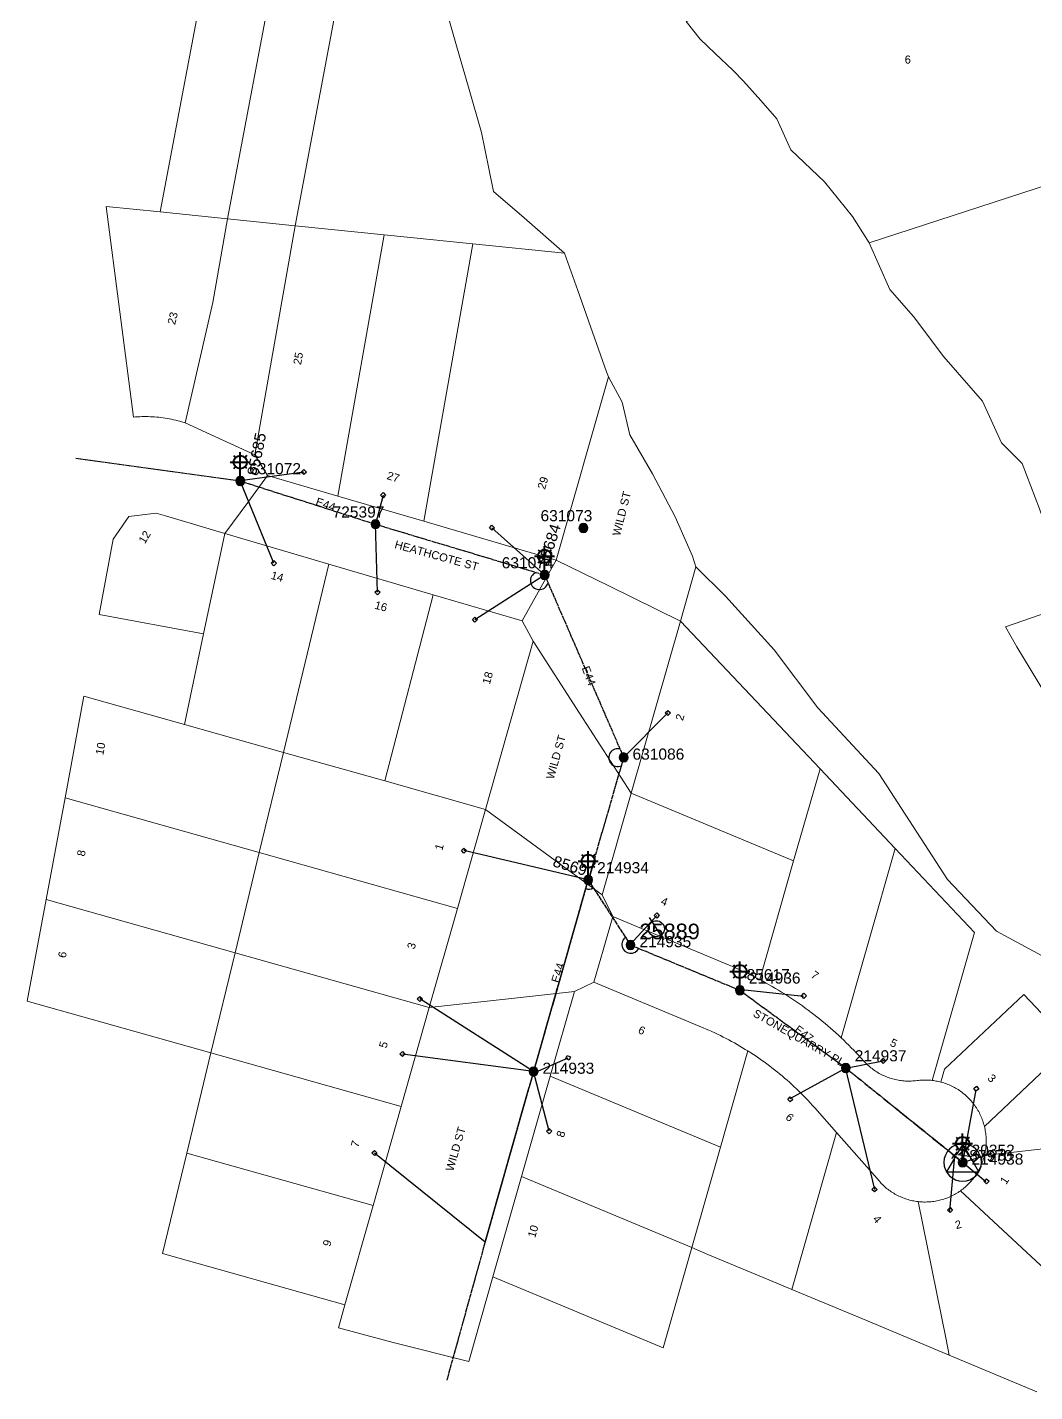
# Model space of a CAD drawing. Header units: metres. Extents: x 279631 to 281436, y 6214523 to 6215859.
# Drawn here: x 279646.1 to 279872.7, y 6214922.1 to 6215229 of the extents above; entities that cross this region are included whole.
import ezdxf
from ezdxf.enums import TextEntityAlignment as Align

# ---------------------------------------------------------------- set-up
doc = ezdxf.new("R2010")
doc.units = ezdxf.units.M
doc.linetypes.add('Cable Exist OH', pattern=[1, 1, 0])
doc.layers.get('0').update_dxf_attribs({"color": 6})
doc.layers.add('Cadastre Land Parcels_SP_EXT', color=9, linetype='Continuous', lineweight=5)
doc.layers.add('Cadastre Roads_SP_EXT', color=9, linetype='Continuous', lineweight=5)
for name, color, linetype in [('Equip_LV_EXT', 7, 'Continuous'), ('Equip_SP_HV_EXT', 7, 'Continuous'), ('Equip_SP_SL_EXT', 7, 'Continuous'), ('Mains_HV_EXT', 7, 'Continuous'), ('Mains_LV_EXT', 7, 'Continuous'), ('Mains_SL_EXT', 7, 'Continuous'), ('Services_SP_EXT', 7, 'Continuous'), ('Sub_SP_TR_HV_LV_EXT', 7, 'Continuous'), ('SupportsOH_SP_TR_HV_LV_SL_EXT', 7, 'Continuous')]:
    doc.layers.add(name, color=color, linetype=linetype)
doc.styles.add('HVSW_LABEL', font='arial.ttf')
doc.styles.add('iecARIAL', font='arial.ttf', dxfattribs={"height": 2})
doc.styles.add('POLE_LABEL', font='arial.ttf')
doc.styles.get("Standard").update_dxf_attribs({"font": 'arial.ttf'})

# ---------------------------------------------------------------- blocks, each defined once
blk = doc.blocks.new('SUB_POLE_EXT')
blk.add_wipeout([(0, 4.22), (0.42, 4.2), (0.83, 4.14), (1.21, 4.05), (1.62, 3.9), (1.99, 3.72), (2.35, 3.51), (2.68, 3.26), (2.99, 2.99), (3.28, 2.66), (3.52, 2.34), (3.76, 1.92), (3.9, 1.62), (4.04, 1.23), (4.18, 0.63), (4.22, 0), (4.18, -0.61), (4.06, -1.15), (3.9, -1.62), (3.58, -2.24), (3.22, -2.73), (2.97, -3.01), (2.68, -3.26), (2.36, -3.5), (2, -3.72), (1.64, -3.89), (1.25, -4.03), (0.82, -4.14), (0.42, -4.2), (0, -4.22), (-0.41, -4.2), (-0.8, -4.15), (-1.21, -4.05), (-1.62, -3.9), (-1.99, -3.73), (-2.35, -3.51), (-2.68, -3.26), (-2.96, -3.02), (-3.23, -2.72), (-3.51, -2.35), (-3.71, -2.01), (-3.91, -1.6), (-4.05, -1.21), (-4.16, -0.76), (-4.22, -0.14), (-4.21, 0.39), (-4.14, 0.83), (-4.03, 1.27), (-3.9, 1.63), (-3.71, 2.02), (-3.5, 2.37), (-3.28, 2.67), (-2.99, 2.99), (-2.68, 3.27), (-2.33, 3.52), (-1.98, 3.73), (-1.63, 3.9), (-1.2, 4.05), (-0.78, 4.15), (-0.4, 4.21)])
blk.add_line((2.16, 0.48), (2.16, 0.48, 0))
blk.add_lwpolyline([(-4.22, 0, 1), (4.22, 0, 1)], format="xyb", close=True)
blk.add_lwpolyline([(2.14, 0.52), (0, 4.22), (-3.66, -2.11), (3.66, -2.11)], close=True)
for tag, height, flags, p in [('ASSET_NUM', 2.5, 8, (2, 2)), ('STREET_CODE', 0.2, 9, (1.5, 0)), ('CONSTRUCTED_VOLTAGE', 0.2, 9, (1.5, -0.2)), ('OPERATING_VOLTAGE', 0.2, 9, (1.5, -0.6)), ('OPERATED_BY', 0.2, 9, (1.5, -0.8)), ('ORIENTATION', 0.2, 9, (1.5, -1.2)), ('OWNED_BY', 0.2, 9, (1.5, -1.4)), ('SECONDARY_VOLTAGE', 0.2, 9, (1.5, -1.6)), ('STATE', 0.2, 9, (1.5, -1.8)), ('SUBSTATION_TYPE', 0.2, 9, (1.5, -2)), ('STREETNAME', 0.2, 9, (1.5, -2.8)), ('SUBURB', 0.2, 9, (1.5, -3)), ('NO_PHASES', 0.2, 9, (1.5, -0.4)), ('MAINTAINED_BY', 0.2, 9, (1.5, -1)), ('USAGE', 0.2, 9, (1.5, -2.2)), ('LEGEND', 0.2, 9, (1.5, -2.4)), ('LOCATION', 0.2, 9, (1.5, -2.6)), ('Z', 0.2, 1, (1.5, -3.4)), ('NOTES', 0.2, 9, (1.5, -3.2))]:
    blk.add_attdef(tag, text='', height=height, dxfattribs=dict(flags=flags)).set_placement(p, align=Align.MIDDLE_LEFT)
blk = doc.blocks.new('LV_OH_LINKS_DISTFUSE_EXT')
for p, q in [((0, 0), (0.96, 0)), ((3.84, 0), (4.8, 0))]:
    blk.add_line(p, q)
blk.add_lwpolyline([(3.84, -1.2), (3.84, 1.2), (0.96, -1.2), (0.96, 1.2)], close=True)
at = {"flags": 9}
for tag, p in [('ACTUAL_STATUS', (0, 0)), ('CONSTRUCTED_VOLTAGE', (0, -0.2)), ('OPERATING_VOLTAGE', (0, -0.6)), ('ORIENTATION', (0, -0.8)), ('OWNED_BY', (0, -1)), ('STATE', (0, -1.2)), ('SWITCH_TYPE', (0, -1.4)), ('NO_PHASES', (0, -0.4)), ('USAGE', (0, -1.6)), ('NOTES', (0, -1.8))]:
    blk.add_attdef(tag, text='', height=0.2, dxfattribs=at).set_placement(p, align=Align.MIDDLE_LEFT)
at = {"flags": 1}
blk.add_attdef('Z', (0, 0), '', height=0.2, dxfattribs=at)
blk = doc.blocks.new('SL_LANTERN_EXT')
at = {"lineweight": 40}
for p, q in [((0, 1.97), (0, 6.47)), ((-2.25, 4.22), (2.25, 4.22)), ((-1.46, 5.68), (-1.06, 5.28)), ((-1.46, 2.76), (-1.06, 3.16)), ((1.46, 5.68), (1.06, 5.28)), ((1.46, 2.76), (1.06, 3.16)), ((0, 0), (0, 2.72))]:
    blk.add_line(p, q, dxfattribs=at)
blk.add_circle((0, 4.22), 1.5, dxfattribs=at)
at = {"style": 'iecARIAL', "flags": 8}
blk.add_attdef('ASSET_NUM', (1.5, 1.5), '', height=2.5, dxfattribs=at)
for tag, p, height, flags in [('OPERATING_VOLTAGE', (0.98, -1.65), 0.2, 9), ('ORIENTATION', (0.98, -1.85), 0.2, 9), ('OWNED_BY', (0.98, -2.05), 0.2, 9), ('STATE', (0.98, -2.25), 0.2, 9), ('CONSTRUCTED_VOLTAGE', (0.98, -0.65), 0.2, 9), ('CONTROL_TYPE', (0.98, -0.85), 0.2, 9), ('LANTERN_PURPOSE', (0.98, -1.05), 0.2, 9), ('LANTERN_TYPE', (0.98, -1.25), 0.2, 9), ('NO_PHASES', (0.98, -1.45), 0.2, 9), ('USAGE', (0.98, -2.45), 0.2, 9), ('CEXIST', (0.98, -2.65), 0.2, 9), ('CNEW', (0.98, -2.85), 0.2, 9), ('CNUMBER', (0.98, -3.05), 0.2, 9), ('CREMOVE', (0.98, -3.25), 0.2, 9), ('LNUMBER', (2.18, -3.25), 2.5, 8), ('CREPLACE', (0.98, -3.45), 0.2, 9), ('LKINGHEIGHT', (0.98, -3.65), 0.2, 9), ('LBRACKET', (0.98, -3.85), 0.2, 9), ('LBRACKETVOCAB', (0.98, -4.05), 0.2, 9), ('LCATEGORY', (0.98, -4.25), 0.2, 9), ('LCHARGE1', (0.98, -4.45), 0.2, 9), ('LCHARGE1PERCENT', (0.98, -4.65), 0.2, 9), ('LCHARGE2', (0.98, -4.85), 0.2, 9), ('LCHARGE2PERCENT', (0.98, -5.05), 0.2, 9), ('LCHARGE3', (0.98, -5.25), 0.2, 9), ('LCHARGE3PERCENT', (0.98, -5.45), 0.2, 9), ('LEXIST', (0.98, -5.65), 0.2, 9), ('LLAMP', (0.98, -5.85), 0.2, 9), ('LLAMPVOCAB', (0.98, -6.05), 0.2, 9), ('LMAST', (0.98, -6.25), 0.2, 9), ('STREETNAME', (0.98, -9.25), 0.2, 9), ('LMASTVOCAB', (0.98, -6.45), 0.2, 9), ('LNEW', (0.98, -6.65), 0.2, 9), ('LANTNUMBER', (0.98, -6.85), 0.2, 9), ('LOUTREACH', (0.98, -7.25), 0.2, 9), ('LOUTREACHVOCAB', (0.98, -7.45), 0.2, 9), ('LRATECODE', (0.98, -7.65), 0.2, 9), ('LREMOVE', (0.98, -7.85), 0.2, 9), ('LREPLACE', (0.98, -8.05), 0.2, 9), ('LTYPE', (0.98, -8.25), 0.2, 9), ('LTYPEVOCAB', (0.98, -8.45), 0.2, 9), ('LEGEND', (0.98, -8.65), 0.2, 9), ('LOCATION', (0.98, -8.85), 0.2, 9), ('NOTES', (0.98, -9.05), 0.2, 9), ('SUBURB', (0.98, -9.45), 0.2, 1)]:
    blk.add_attdef(tag, p, '', height=height, dxfattribs=dict(flags=flags))
blk = doc.blocks.new('CCP_EXT')
blk.add_wipeout([(0, 0.57), (0.57, 0), (0, -0.57), (-0.57, 0)])
blk.add_lwpolyline([(-0.57, 0), (0, 0.57), (0.57, 0), (0, -0.57), (-0.57, 0)])
at = {"flags": 1}
blk.add_attdef('Z', (0, 0), '', height=0.2, dxfattribs=at)
at = {"flags": 9}
for tag, p in [('CCP_TYPE', (0, 0)), ('CONSTRUCTED_VOLTAGE', (0, -0.2)), ('OPERATING_VOLTAGE', (0, -0.6)), ('ORIENTATION', (0, -0.8)), ('OWNED_BY', (0, -1)), ('STATE', (0, -1.8)), ('NO_PHASES', (0, -0.4)), ('USAGE', (0, -1.2)), ('LEGEND', (0, -1.4)), ('LIFE_SUPPORT', (0, -1.6)), ('NOTES', (0, -2))]:
    blk.add_attdef(tag, text='', height=0.2, dxfattribs=at).set_placement(p, align=Align.MIDDLE_LEFT)
blk = doc.blocks.new('POLE_EXT')
blk.add_hatch(color=256).paths.add_polyline_path([(-1, 0, 1), (1, 0, 1)])
blk.add_lwpolyline([(-1, 0, 1), (1, 0, 1)], format="xyb", close=True)
for tag, height, flags, p in [('pNumber', 2.5, 8, (-17.84, 2.07)), ('OWNED_BY', 0.2, 9, (1.35, -0.4)), ('SPECIAL_USE', 0.2, 9, (1.35, -0.8)), ('STATE', 0.2, 9, (1.35, -1)), ('cLV', 0.2, 9, (1.35, -1.4)), ('hDepth', 0.2, 9, (1.35, -1.6)), ('hDia', 0.2, 9, (1.35, -1.8)), ('cHV', 0.2, 9, (1.35, -2)), ('PARENT', 0.2, 9, (1.35, -0.6)), ('USAGE', 0.2, 9, (1.35, -1.2)), ('LBRACKET', 0.2, 9, (1.35, -2.2)), ('LExisting', 0.2, 9, (1.35, -2.4)), ('LANTNUMBER', 0.2, 9, (1.35, -2.6)), ('LOther', 0.2, 9, (1.35, -2.8)), ('LRemove', 0.2, 9, (1.35, -3)), ('cLinedev', 0.2, 9, (1.35, -3.4)), ('pExisting', 0.2, 9, (1.35, -3.8)), ('pFooting', 0.2, 9, (1.35, -4.4)), ('pNew', 0.2, 9, (1.35, -4.6)), ('pRelocate', 0.2, 9, (1.35, -5)), ('pRemove', 0.2, 9, (1.35, -5.2)), ('pReplace', 0.2, 9, (1.35, -5.4)), ('pStay', 0.2, 9, (1.35, -5.6)), ('pType', 0.2, 9, (1.35, -5.8)), ('cspan', 0.2, 9, (1.35, -6)), ('STREETNAME', 0.2, 9, (1.35, -6.2)), ('LEGEND', 0.2, 9, (1.35, -3.2)), ('LOCATION', 0.2, 9, (1.35, -3.6)), ('PFNUMBER', 0.2, 9, (1.35, -4)), ('NEWPFNUMBER', 0.2, 9, (1.35, -4.2)), ('SUBURB', 0.2, 9, (1.35, -6.4)), ('OPERATED_BY', 0.2, 9, (1.36, -7.01)), ('NOTES', 0.2, 9, (1.35, -6.6)), ('MAINTAINED_BY', 0.2, 9, (1.36, -6.81))]:
    blk.add_attdef(tag, text='', height=height, dxfattribs=dict(flags=flags)).set_placement(p, align=Align.MIDDLE_LEFT)
at = {"style": 'POLE_LABEL'}
for tag, height, flags, p in [('ASSET_NUM', 2.5, 8, (2, 2)), ('STRUCTURE_PLANT_NUMBER', 0.2, 9, (1.35, 0.03)), ('STREET_CODE', 0.2, 9, (1.35, -0.2))]:
    blk.add_attdef(tag, text='', height=height, dxfattribs=dict(at, flags=flags)).set_placement(p, align=Align.MIDDLE_LEFT)
at = {"flags": 1}
blk.add_attdef('Z', (1.35, -7.33), '', height=0.2, dxfattribs=at)
blk = doc.blocks.new('HV_ABS_CLOSED_EXT')
blk.add_line((-3, 6.87), (3, 6.87))
blk.add_circle((0, 6.87), 1.8)
at = {"style": 'HVSW_LABEL'}
for tag, height, flags, p in [('ASSET_NUM', 3.5, 8, (2, 2)), ('STREET_CODE', 0.2, 9, (0, -0.2))]:
    blk.add_attdef(tag, text='', height=height, dxfattribs=dict(at, flags=flags)).set_placement(p, align=Align.MIDDLE_LEFT)
at = {"flags": 1}
blk.add_attdef('Z', (0, 0), '', height=0.2, dxfattribs=at)
at = {"flags": 9}
for tag, p in [('ACTUAL_STATUS', (0, -0.4)), ('CONSTRUCTED_VOLTAGE', (0, -0.6)), ('OPERATING_VOLTAGE', (0, -1)), ('ORIENTATION', (0, -1.2)), ('OWNED_BY', (0, -1.4)), ('STATE', (0, -1.6)), ('SWITCH_TYPE', (0, -1.8)), ('STREETNAME', (0, -2.6)), ('SUBURB', (0, -2.8)), ('NO_PHASES', (0, -0.8)), ('USAGE', (0, -2)), ('LEGEND', (0, -2.2)), ('LOCATION', (0, -2.4)), ('NOTES', (0, -3))]:
    blk.add_attdef(tag, text='', height=0.2, dxfattribs=at).set_placement(p, align=Align.MIDDLE_LEFT)
blk = doc.blocks.new('End Shackle_EXT')
blk.add_wipeout([(0, 0.25), (1.81, 0.25), (1.82, -0.25), (0, -0.25)])
blk.add_line((1.81, -1), (1.81, 1))
at = {"flags": 1}
blk.add_attdef('Z', (0, 0), '', height=0.2, dxfattribs=at)
at = {"flags": 9}
for tag, p in [('CONNECTOR_TYPE', (0, 0)), ('CONSTRUCTED_VOLTAGE', (0, -0.2)), ('OPERATING_VOLTAGE', (0, -0.6)), ('ORIENTATION', (0, -0.8)), ('OWNED_BY', (0, -1)), ('STATE', (0, -1.2)), ('NO_PHASES', (0, -0.4)), ('USAGE', (0, -1.4)), ('NOTES', (0, -1.6))]:
    blk.add_attdef(tag, text='', height=0.2, dxfattribs=at).set_placement(p, align=Align.MIDDLE_LEFT)

msp = doc.modelspace()

# ---------------------------------------------------------------- linework, layer by layer
at = {"layer": 'Cadastre Land Parcels_SP_EXT', "linetype": 'Continuous'}
for points in [[(279794.27, 6215230.3), (279797.43, 6215226.3), (279800.81, 6215223.13), (279804.81, 6215219.38), (279807.19, 6215216.88), (279811.07, 6215212.53), (279814.72, 6215208.42), (279817.86, 6215201.46), (279825.41, 6215194.22), (279831.74, 6215186.47), (279835.43, 6215180.51), (279913.18, 6215205.76), (279909.33, 6215220.12), (279905.39, 6215234.8), (279901.51, 6215249.23), (279897.41, 6215263.83), (279887.84, 6215260.93), (279826.69, 6215240.97), (279794.27, 6215230.3)], [(279702.44, 6215245.83), (279687.28, 6215247.37), (279675.95, 6215187.46), (279691.11, 6215185.92), (279702.44, 6215245.83)], [(279717.6, 6215244.29), (279702.44, 6215245.83), (279691.11, 6215185.92), (279706.31, 6215184.38), (279717.6, 6215244.29)], [(279737.62, 6215242.26), (279717.6, 6215244.29), (279706.31, 6215184.38), (279726.33, 6215182.34), (279746.34, 6215180.31), (279766.96, 6215178.22), (279757.82, 6215186.11), (279750.93, 6215192.05), (279749.9, 6215197.24), (279748.28, 6215205.32), (279745.48, 6215215.03), (279742.5, 6215225.35), (279739.85, 6215234.55), (279737.62, 6215242.26)], [(279916.68, 6215191.75), (279913.18, 6215205.76), (279835.43, 6215180.51), (279840.13, 6215170.04), (279845.43, 6215163.94), (279852.26, 6215154.88), (279860.97, 6215144.89), (279865.27, 6215135.57), (279869.9, 6215130.87), (279873.8, 6215120.72), (279877.12, 6215111.02), (279881.74, 6215099.58), (279896.76, 6215104.59), (279935.24, 6215117.39), (279931.65, 6215131.81), (279928, 6215146.39), (279924.23, 6215161.49), (279920.65, 6215175.85), (279916.68, 6215191.75)], [(279687.81, 6215167.11), (279691.11, 6215185.92), (279675.95, 6215187.46), (279663.86, 6215188.69), (279669.94, 6215141.31), (279670.41, 6215141.35), (279670.89, 6215141.38), (279671.37, 6215141.41), (279671.85, 6215141.43), (279672.33, 6215141.44), (279672.81, 6215141.44), (279673.29, 6215141.43), (279673.77, 6215141.42), (279674.25, 6215141.39), (279674.73, 6215141.36), (279675.21, 6215141.33), (279675.69, 6215141.28), (279676.16, 6215141.23), (279676.64, 6215141.17), (279677.12, 6215141.1), (279677.59, 6215141.02), (279678.06, 6215140.93), (279678.53, 6215140.84), (279679, 6215140.74), (279679.47, 6215140.63), (279679.94, 6215140.51), (279680.4, 6215140.39), (279680.86, 6215140.26), (279681.6, 6215140.04), (279687.81, 6215167.11)], [(279726.33, 6215182.34), (279706.31, 6215184.38), (279697.28, 6215132.86), (279700.15, 6215128.22), (279715.95, 6215123.57), (279726.33, 6215182.34)], [(279746.34, 6215180.31), (279726.33, 6215182.34), (279715.95, 6215123.57), (279735.25, 6215117.89), (279746.34, 6215180.31)], [(279776.8, 6215150.37), (279776.41, 6215151.47), (279773.24, 6215160.45), (279769.94, 6215169.79), (279766.96, 6215178.22), (279746.34, 6215180.31), (279735.25, 6215117.89), (279765.07, 6215109.11), (279776.8, 6215150.37)], [(279677.15, 6215119.09), (279675.08, 6215119.7), (279668.92, 6215118.99), (279665.41, 6215113.88), (279662.26, 6215096.92), (279685.74, 6215092.55), (279690.53, 6215115.16), (279677.15, 6215119.09)], [(279713.94, 6215108.27), (279690.53, 6215115.16), (279685.74, 6215092.55), (279681.42, 6215072.18), (279703.71, 6215065.9), (279713.94, 6215108.27)], [(279726.51, 6215059.47), (279703.71, 6215065.9), (279713.94, 6215108.27), (279737.35, 6215101.38), (279726.51, 6215059.47)], [(279759.91, 6215090.93), (279757.4, 6215095.48), (279737.35, 6215101.38), (279726.51, 6215059.47), (279749.16, 6215053.08), (279759.91, 6215090.93)], [(279824.41, 6215062.2), (279793, 6215095.45), (279781.94, 6215056.75), (279818.48, 6215041.49), (279824.41, 6215062.2)], [(279681.42, 6215072.18), (279658.84, 6215078.55), (279654.59, 6215055.67), (279698.27, 6215043.36), (279703.71, 6215065.9), (279681.42, 6215072.18)], [(279749.16, 6215053.08), (279726.51, 6215059.47), (279703.71, 6215065.9), (279698.27, 6215043.36), (279742.84, 6215030.8), (279749.16, 6215053.08)], [(279841.33, 6215044.29), (279824.41, 6215062.2), (279818.48, 6215041.49), (279810.85, 6215014.79), (279811.56, 6215014.41), (279812.26, 6215014.02), (279812.97, 6215013.63), (279813.67, 6215013.23), (279814.36, 6215012.82), (279815.06, 6215012.41), (279815.74, 6215011.99), (279816.43, 6215011.56), (279817.11, 6215011.13), (279817.78, 6215010.69), (279818.45, 6215010.24), (279819.12, 6215009.79), (279819.78, 6215009.33), (279820.44, 6215008.87), (279821.1, 6215008.39), (279821.74, 6215007.92), (279822.39, 6215007.43), (279823.03, 6215006.94), (279823.66, 6215006.45), (279824.29, 6215005.94), (279824.92, 6215005.43), (279825.54, 6215004.92), (279826.16, 6215004.4), (279826.77, 6215003.87), (279827.37, 6215003.34), (279827.97, 6215002.8), (279828.57, 6215002.26), (279829.16, 6215001.71), (279841.33, 6215044.29)], [(279698.27, 6215043.36), (279654.59, 6215055.67), (279650.34, 6215032.8), (279692.82, 6215020.83), (279698.27, 6215043.36)], [(279818.48, 6215041.49), (279781.94, 6215056.75), (279775.4, 6215033.89), (279777.77, 6215028.97), (279804, 6215018.02), (279804.69, 6215017.72), (279805.39, 6215017.42), (279806.08, 6215017.12), (279806.77, 6215016.8), (279807.46, 6215016.48), (279808.14, 6215016.16), (279808.82, 6215015.82), (279809.5, 6215015.49), (279810.17, 6215015.14), (279810.85, 6215014.79), (279818.48, 6215041.49)], [(279742.84, 6215030.8), (279698.27, 6215043.36), (279692.82, 6215020.83), (279736.51, 6215008.51), (279742.84, 6215030.8)], [(279859.17, 6215025.42), (279841.33, 6215044.29), (279829.16, 6215001.71), (279829.74, 6215001.15), (279830.32, 6215000.6), (279830.89, 6215000.03), (279831.45, 6214999.46), (279832.01, 6214998.89), (279832.57, 6214998.31), (279833.12, 6214997.72), (279833.66, 6214997.13), (279834.2, 6214996.54), (279834.42, 6214996.29), (279834.65, 6214996.06), (279834.88, 6214995.83), (279835.11, 6214995.61), (279835.36, 6214995.39), (279835.6, 6214995.17), (279835.85, 6214994.97), (279836.11, 6214994.77), (279836.37, 6214994.57), (279836.64, 6214994.38), (279836.91, 6214994.2), (279837.18, 6214994.03), (279837.46, 6214993.86), (279837.75, 6214993.69), (279838.03, 6214993.54), (279838.32, 6214993.39), (279838.62, 6214993.25), (279838.91, 6214993.12), (279839.21, 6214992.99), (279839.52, 6214992.87), (279839.82, 6214992.75), (279840.13, 6214992.65), (279840.44, 6214992.55), (279840.75, 6214992.46), (279841.07, 6214992.37), (279841.39, 6214992.3), (279841.7, 6214992.23), (279842.03, 6214992.17), (279842.35, 6214992.12), (279842.67, 6214992.07), (279842.99, 6214992.03), (279843.32, 6214992), (279843.64, 6214991.98), (279843.97, 6214991.97), (279844.29, 6214991.96), (279844.62, 6214991.96), (279844.95, 6214991.97), (279845.27, 6214991.99), (279845.6, 6214992.01), (279845.92, 6214992.04), (279846.25, 6214992.08), (279846.55, 6214992.12), (279846.86, 6214992.15), (279847.17, 6214992.17), (279847.48, 6214992.19), (279847.79, 6214992.2), (279848.1, 6214992.2), (279848.41, 6214992.2), (279848.72, 6214992.19), (279849.03, 6214992.17), (279849.34, 6214992.14), (279849.65, 6214992.11), (279859.17, 6215025.42)], [(279692.82, 6215020.83), (279650.34, 6215032.8), (279646.08, 6215009.92), (279687.38, 6214998.29), (279692.82, 6215020.83)], [(279736.51, 6215008.51), (279692.82, 6215020.83), (279687.38, 6214998.29), (279730.19, 6214986.23), (279736.51, 6215008.51)], [(279808.19, 6214998.74), (279807.58, 6214999.11), (279806.98, 6214999.48), (279806.37, 6214999.84), (279805.76, 6215000.2), (279805.14, 6215000.55), (279804.52, 6215000.89), (279803.89, 6215001.22), (279803.27, 6215001.55), (279802.64, 6215001.88), (279802, 6215002.19), (279801.36, 6215002.5), (279800.72, 6215002.81), (279800.08, 6215003.1), (279799.43, 6215003.39), (279798.78, 6215003.68), (279798.13, 6215003.95), (279773.56, 6215014.21), (279769.18, 6215012.1), (279763.73, 6214993.05), (279801.99, 6214977.08), (279808.19, 6214998.74)], [(279730.19, 6214986.23), (279687.38, 6214998.29), (279681.94, 6214975.75), (279723.86, 6214963.95), (279730.19, 6214986.23)], [(279828.13, 6214980.37), (279823.21, 6214985.96), (279822.72, 6214986.51), (279822.23, 6214987.05), (279821.73, 6214987.59), (279821.23, 6214988.12), (279820.72, 6214988.64), (279820.2, 6214989.16), (279819.68, 6214989.68), (279819.15, 6214990.19), (279818.62, 6214990.69), (279818.08, 6214991.19), (279817.54, 6214991.69), (279816.99, 6214992.17), (279816.44, 6214992.65), (279815.88, 6214993.13), (279815.32, 6214993.6), (279814.75, 6214994.06), (279814.18, 6214994.52), (279813.6, 6214994.97), (279813.01, 6214995.41), (279812.43, 6214995.85), (279811.83, 6214996.28), (279811.24, 6214996.71), (279810.64, 6214997.13), (279810.03, 6214997.54), (279809.42, 6214997.95), (279808.81, 6214998.35), (279808.19, 6214998.74), (279801.99, 6214977.08), (279795.54, 6214954.51), (279799.2, 6214952.98), (279814.67, 6214946.52), (279818.04, 6214945.11), (279828.13, 6214980.37)], [(279801.99, 6214977.08), (279763.73, 6214993.05), (279757.28, 6214970.48), (279795.54, 6214954.51), (279801.99, 6214977.08)], [(279723.86, 6214963.95), (279681.94, 6214975.75), (279676.5, 6214953.22), (279717.54, 6214941.66), (279723.86, 6214963.95)], [(279795.54, 6214954.51), (279757.28, 6214970.48), (279750.83, 6214947.91), (279789.09, 6214931.94), (279795.54, 6214954.51)]]:
    msp.add_lwpolyline(points, close=True, dxfattribs=at)
for points in [[(279881.74, 6215099.58), (279866.13, 6215094.17), (279868.71, 6215089.64), (279874.92, 6215079.34)], [(279880.89, 6215000.18), (279870.25, 6215011.45), (279852.44, 6214994.62), (279851.61, 6214991.74), (279851.92, 6214991.65), (279852.24, 6214991.55), (279852.55, 6214991.45), (279852.85, 6214991.34), (279853.16, 6214991.22), (279853.46, 6214991.1), (279853.76, 6214990.97), (279854.05, 6214990.83), (279854.34, 6214990.69), (279854.63, 6214990.53), (279854.92, 6214990.37), (279855.2, 6214990.21), (279855.47, 6214990.04), (279855.75, 6214989.86), (279856.01, 6214989.67), (279856.28, 6214989.48), (279856.54, 6214989.28), (279856.79, 6214989.08), (279857.04, 6214988.87), (279857.28, 6214988.65), (279857.52, 6214988.43), (279857.76, 6214988.2), (279857.98, 6214987.97), (279858.21, 6214987.73), (279858.42, 6214987.49), (279858.63, 6214987.24), (279858.84, 6214986.99), (279859.04, 6214986.73), (279859.23, 6214986.46), (279859.42, 6214986.2), (279859.6, 6214985.92), (279859.77, 6214985.65), (279859.94, 6214985.37), (279860.1, 6214985.09), (279860.25, 6214984.8), (279860.39, 6214984.51), (279860.53, 6214984.21), (279860.67, 6214983.91), (279860.79, 6214983.61), (279860.91, 6214983.31), (279861.02, 6214983), (279861.12, 6214982.69), (279861.22, 6214982.38), (279861.3, 6214982.07), (279861.39, 6214981.75), (279880.89, 6215000.18)], [(279895.26, 6214930.84), (279856.01, 6214967.29), (279856.01, 6214967.29), (279855.74, 6214967.11), (279855.47, 6214966.93), (279855.19, 6214966.76), (279854.91, 6214966.59), (279854.63, 6214966.44), (279854.34, 6214966.28), (279854.05, 6214966.14), (279853.76, 6214966), (279853.46, 6214965.87), (279853.16, 6214965.74), (279852.86, 6214965.63), (279852.55, 6214965.52), (279852.25, 6214965.41), (279851.94, 6214965.32), (279851.62, 6214965.23), (279851.31, 6214965.15), (279850.99, 6214965.08), (279850.68, 6214965.01), (279850.36, 6214964.95), (279850.04, 6214964.9), (279849.71, 6214964.86), (279849.39, 6214964.83), (279849.07, 6214964.8), (279848.74, 6214964.78), (279848.42, 6214964.77), (279848.1, 6214964.76), (279847.77, 6214964.76), (279847.45, 6214964.78), (279847.12, 6214964.79), (279846.8, 6214964.82), (279846.48, 6214964.85), (279852.77, 6214933.85), (279853.49, 6214930.32), (279873.18, 6214922.1)]]:
    msp.add_lwpolyline(points, dxfattribs=at)
at = {"layer": 'Cadastre Roads_SP_EXT', "linetype": 'Continuous'}
for points in [[(279706.31, 6215184.38), (279691.11, 6215185.92), (279687.81, 6215167.11), (279681.6, 6215140.04), (279688.26, 6215136.99), (279697.28, 6215132.86), (279706.31, 6215184.38)], [(279796.48, 6215107.62), (279795.7, 6215110.04), (279791.81, 6215118.92), (279786.7, 6215128.58), (279781.64, 6215137.32), (279779.91, 6215144.72), (279776.8, 6215150.37), (279765.07, 6215109.11), (279777.04, 6215103.26), (279793, 6215095.45), (279796.48, 6215107.62)], [(279781.94, 6215056.75), (279770.34, 6215074.74), (279759.91, 6215090.93), (279749.16, 6215053.08), (279763.74, 6215042.42), (279775.4, 6215033.89), (279781.94, 6215056.75)]]:
    msp.add_lwpolyline(points, close=True, dxfattribs=at)
at = {"layer": 'Mains_HV_EXT', "linetype": 'Cable Exist OH'}
msp.add_lwpolyline([(279772.26, 6215037.22), (279781.78, 6215022.58)], dxfattribs=at)
at = {"layer": 'Mains_HV_EXT', "linetype": 'Continuous'}
msp.add_lwpolyline([(279771.72, 6215035.31, 0.32734), (279773.41, 6215035.46)], format="xyb", dxfattribs=at)
at = {"layer": 'Mains_LV_EXT', "linetype": 'Cable Exist OH'}
for points in [[(279657.03, 6215132.07), (279694, 6215126.97)], [(279762.46, 6215105.81), (279780.23, 6215064.77)], [(279780.23, 6215064.77), (279772.26, 6215037.22)], [(279772.26, 6215037.22), (279781.78, 6215022.58)], [(279781.78, 6215022.58), (279806.38, 6215012.4)], [(279759.97, 6214994.11), (279749.08, 6214955.8)]]:
    msp.add_lwpolyline(points, dxfattribs=at)
at = {"layer": 'Mains_LV_EXT', "linetype": 'Continuous'}
for points in [[(279760.53, 6215106.39, 1.595627), (279763.18, 6215103.95)], [(279779.49, 6215066.63, 1.43475), (279779.68, 6215062.88)], [(279771.7, 6215035.26, 0.318476), (279773.38, 6215035.5)], [(279780.76, 6215024.38, 1.308469), (279783.65, 6215021.81)]]:
    msp.add_lwpolyline(points, format="xyb", dxfattribs=at)
at = {"layer": 'Mains_SL_EXT', "linetype": 'Cable Exist OH'}
for points in [[(279657.03, 6215132.07), (279694, 6215126.97)], [(279762.46, 6215105.81), (279780.23, 6215064.77), (279772.26, 6215037.22)]]:
    msp.add_lwpolyline(points, dxfattribs=at)

# ---------------------------------------------------------------- block references
at = {"layer": 'Equip_SP_SL_EXT'}
ref = msp.add_blockref('SL_LANTERN_EXT', (279694, 6215126.97), dxfattribs=at)
ref.add_attrib('ASSET_NUM', '85685', dxfattribs={"layer": '0', "height": 2.5, "rotation": 78.7406, "style": 'iecARIAL'}).set_placement((279695.5, 6215128.47), align=Align.TOP_LEFT)
ref = msp.add_blockref('SL_LANTERN_EXT', (279762.46, 6215105.81), dxfattribs=at)
ref.add_attrib('ASSET_NUM', '85684', dxfattribs={"layer": '0', "height": 2.5, "rotation": 72.5201, "style": 'iecARIAL'}).set_placement((279763.96, 6215107.31), align=Align.BOTTOM_LEFT)
ref = msp.add_blockref('SL_LANTERN_EXT', (279772.26, 6215037.22), dxfattribs=at)
ref.add_attrib('ASSET_NUM', '85691', dxfattribs={"layer": '0', "height": 2.5, "rotation": 343.0937, "style": 'iecARIAL'}).set_placement((279773.76, 6215038.72), align=Align.MIDDLE_RIGHT)
ref = msp.add_blockref('SL_LANTERN_EXT', (279806.38, 6215012.4), dxfattribs=at)
ref.add_attrib('ASSET_NUM', '85617', dxfattribs={"layer": '0', "height": 2.5, "rotation": 0.063, "style": 'iecARIAL'}).set_placement((279807.88, 6215013.9), align=Align.BOTTOM_LEFT)
at = {"layer": 'Sub_SP_TR_HV_LV_EXT'}
ref = msp.add_blockref('SUB_POLE_EXT', (279856.5, 6214973.67), dxfattribs=at)
ref.add_attrib('ASSET_NUM', '20352', dxfattribs={"layer": '0', "height": 2.5}).set_placement((279858.5, 6214974.42), align=Align.BOTTOM_LEFT)
at = {"layer": 'SupportsOH_SP_TR_HV_LV_SL_EXT'}
ref = msp.add_blockref('POLE_EXT', (279724.41, 6215117.23), dxfattribs=at)
ref.add_attrib('ASSET_NUM', '725397', dxfattribs={"layer": '0', "height": 2.5, "rotation": 359.9939, "style": 'POLE_LABEL'}).set_placement((279726.41, 6215117.98), align=Align.BOTTOM_RIGHT)
ref = msp.add_blockref('POLE_EXT', (279771.19, 6215116.39), dxfattribs=at)
ref.add_attrib('ASSET_NUM', '631073', dxfattribs={"layer": '0', "height": 2.5, "rotation": 359.9266, "style": 'POLE_LABEL'}).set_placement((279773.19, 6215117.14), align=Align.BOTTOM_RIGHT)
ref = msp.add_blockref('POLE_EXT', (279762.46, 6215105.81), dxfattribs=at)
ref.add_attrib('ASSET_NUM', '631074', dxfattribs={"layer": '0', "height": 2.5, "rotation": 0.0244, "style": 'POLE_LABEL'}).set_placement((279764.46, 6215106.56), align=Align.BOTTOM_RIGHT)
ref = msp.add_blockref('POLE_EXT', (279780.23, 6215064.77), dxfattribs=at)
ref.add_attrib('ASSET_NUM', '631086', dxfattribs={"layer": '0', "height": 2.5, "rotation": 359.9656, "style": 'POLE_LABEL'}).set_placement((279782.23, 6215065.52), align=Align.MIDDLE_LEFT)
ref = msp.add_blockref('POLE_EXT', (279772.26, 6215037.22), dxfattribs=at)
ref.add_attrib('ASSET_NUM', '214934', dxfattribs={"layer": '0', "height": 2.5, "style": 'POLE_LABEL'}).set_placement((279774.26, 6215037.97), align=Align.BOTTOM_LEFT)
ref = msp.add_blockref('POLE_EXT', (279781.78, 6215022.58), dxfattribs=at)
ref.add_attrib('ASSET_NUM', '214935', dxfattribs={"layer": '0', "height": 2.5, "style": 'POLE_LABEL'}).set_placement((279783.78, 6215023.33), align=Align.MIDDLE_LEFT)

# ---------------------------------------------------------------- texts
at = {"layer": 'Cadastre Land Parcels_SP_EXT'}
msp.add_text('6', height=1.8, dxfattribs=at).set_placement((279843.45, 6215220.85))
for s, rotation, p in [('23', 76.0793, (279679.32, 6215161.98)), ('25', 79.8331, (279707.66, 6215152.98)), ('27', 343.193, (279726.82, 6215127.42)), ('29', 73.615, (279762.53, 6215124.91)), ('12', 59.0526, (279672.53, 6215112.67)), ('14', 344.5173, (279700.74, 6215104.97)), ('16', 344.4301, (279724.06, 6215098.28)), ('18', 74.2257, (279750.12, 6215081.06)), ('2', 74.0522, (279793.57, 6215072.89)), ('10', 79.5162, (279663.18, 6215065.2)), ('8', 79.5021, (279658.99, 6215042.4)), ('1', 73.8509, (279739.42, 6215043.71)), ('4', 337.7719, (279788.41, 6215031.79)), ('3', 73.9475, (279733.19, 6215021.48)), ('6', 79.5067, (279654.74, 6215019.56)), ('7', 325.7212, (279822.19, 6215015.44)), ('6', 336.9631, (279783.32, 6215002.82)), ('5', 73.9445, (279726.87, 6214999.23)), ('5', 334.3062, (279839.98, 6215000.02)), ('3', 315.8736, (279861.94, 6214992.45)), ('6', 318.1058, (279816.49, 6214983.61)), ('7', 73.9073, (279720.54, 6214976.92)), ('8', 73.8013, (279766.77, 6214979.14)), ('4', 310.6891, (279836.15, 6214960.85)), ('2', 15.1046, (279855.06, 6214958.65)), ('10', 73.8233, (279760.32, 6214956.58)), ('9', 73.8967, (279714.22, 6214954.62))]:
    msp.add_text(s, height=1.8, rotation=rotation, dxfattribs=at).set_placement(p)
at = {"layer": 'Cadastre Roads_SP_EXT'}
for s, rotation, p in [('WILD ST', 75.9, (279779.41, 6215114.45)), ('HEATHCOTE ST', 344.5957, (279728.57, 6215111.9)), ('WILD ST', 74.1538, (279764.49, 6215059.69)), ('STONEQUARRY PL', 330.315, (279809.16, 6215006.66)), ('WILD ST', 73.8577, (279741.89, 6214971.56))]:
    msp.add_text(s, height=1.8, rotation=rotation, dxfattribs=at).set_placement(p)
at = {"layer": 'Mains_LV_EXT'}
for s, rotation, p in [('E44', 340.7697, (279710.79, 6215121.58)), ('E44', 290.5409, (279770.77, 6215084.9)), ('E44', 73.1215, (279765.64, 6215013.93)), ('E47', 322.9374, (279818.49, 6215003.23))]:
    msp.add_text(s, height=1.8, rotation=rotation, dxfattribs=at).set_placement(p)

# ---------------------------------------------------------------- next in the draw order: linework, layer by layer
at = {"layer": 'Cadastre Land Parcels_SP_EXT', "linetype": 'Continuous'}
for points in [[(279876.99, 6215018.75), (279864.12, 6215025.69), (279853.06, 6215037.29), (279837.62, 6215061.13), (279823.93, 6215075.93), (279814.1, 6215088.95), (279803.18, 6215101.07), (279796.48, 6215107.62), (279793, 6215095.45), (279824.41, 6215062.2), (279841.33, 6215044.29), (279859.17, 6215025.42), (279849.65, 6214992.11), (279849.93, 6214992.08), (279850.21, 6214992.03), (279850.49, 6214991.98), (279850.78, 6214991.93), (279851.06, 6214991.87), (279851.33, 6214991.81), (279851.61, 6214991.74), (279852.44, 6214994.62), (279870.25, 6215011.45), (279880.89, 6215000.18), (279861.39, 6214981.75), (279861.46, 6214981.43), (279861.53, 6214981.11), (279861.59, 6214980.78), (279861.64, 6214980.45), (279861.68, 6214980.13), (279861.72, 6214979.8), (279861.75, 6214979.47), (279861.77, 6214979.14), (279861.78, 6214978.81), (279861.78, 6214978.48), (279861.78, 6214978.15), (279861.77, 6214977.82), (279861.75, 6214977.49), (279861.72, 6214977.16), (279861.68, 6214976.83), (279861.64, 6214976.51), (279861.59, 6214976.18), (279861.53, 6214975.86), (279861.46, 6214975.53), (279861.39, 6214975.21), (279902.21, 6214979.87)], [(279902.21, 6214979.87), (279861.39, 6214975.21), (279861.31, 6214974.89), (279861.22, 6214974.58), (279861.12, 6214974.27), (279861.02, 6214973.96), (279860.91, 6214973.65), (279860.79, 6214973.35), (279860.66, 6214973.05), (279860.53, 6214972.75), (279860.39, 6214972.46), (279860.24, 6214972.17), (279860.09, 6214971.88), (279859.93, 6214971.6), (279859.76, 6214971.32), (279859.59, 6214971.04), (279859.41, 6214970.77), (279859.22, 6214970.5), (279859.03, 6214970.24), (279858.83, 6214969.98), (279858.63, 6214969.73), (279858.42, 6214969.48), (279858.2, 6214969.23), (279857.98, 6214969), (279857.75, 6214968.76), (279857.51, 6214968.54), (279857.27, 6214968.31), (279857.03, 6214968.1), (279856.78, 6214967.89), (279856.53, 6214967.68), (279856.27, 6214967.49), (279856.01, 6214967.29), (279895.26, 6214930.84)]]:
    msp.add_lwpolyline(points, dxfattribs=at)
msp.add_lwpolyline([(279852.77, 6214933.85), (279846.48, 6214964.85), (279846.15, 6214964.89), (279845.83, 6214964.94), (279845.51, 6214965), (279845.2, 6214965.06), (279844.88, 6214965.13), (279844.56, 6214965.21), (279844.25, 6214965.3), (279843.94, 6214965.39), (279843.63, 6214965.5), (279843.33, 6214965.6), (279843.02, 6214965.72), (279842.72, 6214965.84), (279842.43, 6214965.97), (279842.13, 6214966.11), (279841.84, 6214966.25), (279841.55, 6214966.4), (279841.27, 6214966.56), (279840.99, 6214966.72), (279840.71, 6214966.9), (279840.44, 6214967.07), (279840.17, 6214967.26), (279839.91, 6214967.45), (279839.65, 6214967.64), (279839.4, 6214967.84), (279839.15, 6214968.05), (279838.9, 6214968.26), (279838.67, 6214968.48), (279838.43, 6214968.71), (279838.2, 6214968.94), (279837.98, 6214969.18), (279837.76, 6214969.42), (279828.13, 6214980.37), (279818.04, 6214945.11), (279833.8, 6214938.54), (279845.43, 6214933.68), (279853.49, 6214930.32), (279852.77, 6214933.85)], close=True, dxfattribs=at)

# ---------------------------------------------------------------- next in the draw order: block references
at = {"layer": 'Equip_LV_EXT', "rotation": 80.4690225706664}
msp.add_blockref('LV_OH_LINKS_DISTFUSE_EXT', (279856.6, 6214974.25), dxfattribs=at)
at = {"layer": 'Equip_SP_SL_EXT'}
ref = msp.add_blockref('SL_LANTERN_EXT', (279856.48, 6214973.7), dxfattribs=at)
ref.add_attrib('ASSET_NUM', '87970', dxfattribs={"layer": '0', "height": 2.5, "rotation": 359.9533, "style": 'iecARIAL'}).set_placement((279857.98, 6214975.2), align=Align.MIDDLE_LEFT)
at = {"layer": 'Services_SP_EXT'}
for p in [(279708.3, 6215128.97), (279726.13, 6215123.77), (279750.61, 6215116.45), (279701.58, 6215108.47), (279724.86, 6215101.91), (279746.77, 6215095.76), (279790.18, 6215074.79), (279744.31, 6215043.8), (279787.67, 6215029.21), (279734.38, 6215010.46), (279730.48, 6214998.04), (279763.48, 6214980.7), (279724.16, 6214975.8)]:
    msp.add_blockref('CCP_EXT', p, dxfattribs=at)
at = {"layer": 'Services_SP_EXT', "rotation": 201.797696759759}
msp.add_blockref('CCP_EXT', (279767.76, 6214997.23), dxfattribs=at)

# ---------------------------------------------------------------- next in the draw order: texts
at = {"layer": 'Cadastre Land Parcels_SP_EXT'}
msp.add_text('1', height=1.8, rotation=57.2337, dxfattribs=at).set_placement((279866.27, 6214968.56))

# ---------------------------------------------------------------- next in the draw order: block references
at = {"layer": 'Services_SP_EXT'}
for p in [(279708.3, 6215128.97), (279726.13, 6215123.77), (279750.61, 6215116.45), (279701.58, 6215108.47), (279724.86, 6215101.91), (279746.77, 6215095.76), (279790.18, 6215074.79), (279744.31, 6215043.8), (279787.67, 6215029.21), (279734.38, 6215010.46), (279820.8, 6215011.14), (279730.48, 6214998.04), (279838.62, 6214996.53), (279817.71, 6214987.86), (279763.48, 6214980.7), (279724.16, 6214975.8), (279863.07, 6214975.62), (279861.86, 6214969.43), (279836.66, 6214967.59), (279853.65, 6214962.97)]:
    msp.add_blockref('CCP_EXT', p, dxfattribs=at)
for p, rotation in [((279767.76, 6214997.23), 201.797696759759), ((279859.56, 6214990.23), 262.9394178128561)]:
    msp.add_blockref('CCP_EXT', p, dxfattribs=dict(at, rotation=rotation))

# ---------------------------------------------------------------- next in the draw order: linework, layer by layer
at = {"layer": 'Cadastre Roads_SP_EXT', "linetype": 'Continuous'}
for points in [[(279715.95, 6215123.57), (279700.15, 6215128.22), (279695.67, 6215122.13), (279690.53, 6215115.16), (279713.94, 6215108.27), (279737.35, 6215101.38), (279757.4, 6215095.48), (279761.03, 6215101.93), (279765.07, 6215109.11), (279735.25, 6215117.89), (279715.95, 6215123.57)], [(279763.73, 6214993.05), (279769.18, 6215012.1), (279755.65, 6215010.62), (279736.51, 6215008.51), (279730.19, 6214986.23), (279723.86, 6214963.95), (279717.54, 6214941.66), (279716.08, 6214936.43), (279728.38, 6214933.16), (279745.39, 6214928.86), (279750.83, 6214947.91), (279757.28, 6214970.48), (279763.73, 6214993.05)]]:
    msp.add_lwpolyline(points, close=True, dxfattribs=at)
at = {"layer": 'Mains_HV_EXT', "linetype": 'Cable Exist OH'}
msp.add_lwpolyline([(279749.08, 6214955.8), (279772.26, 6215037.22)], dxfattribs=at)
at = {"layer": 'Mains_LV_EXT', "linetype": 'Cable Exist OH'}
for points in [[(279694, 6215126.97), (279724.41, 6215117.23)], [(279724.41, 6215117.23), (279762.46, 6215105.81)], [(279772.26, 6215037.22), (279759.97, 6214994.11)]]:
    msp.add_lwpolyline(points, dxfattribs=at)
at = {"layer": 'Mains_SL_EXT', "linetype": 'Cable Exist OH'}
for points in [[(279772.26, 6215037.22), (279759.97, 6214994.11), (279749.08, 6214955.8), (279740.44, 6214924.67)], [(279772.26, 6215037.22), (279781.78, 6215022.58), (279806.38, 6215012.4)]]:
    msp.add_lwpolyline(points, dxfattribs=at)
at = {"layer": 'Services_SP_EXT'}
for points in [[(279708.3, 6215128.97), (279694, 6215126.97)], [(279701.58, 6215108.47), (279694, 6215126.97)], [(279726.13, 6215123.77), (279724.41, 6215117.23)], [(279724.86, 6215101.91), (279724.41, 6215117.23)], [(279750.61, 6215116.45), (279762.46, 6215105.81)], [(279746.77, 6215095.76), (279762.46, 6215105.81)], [(279790.18, 6215074.79), (279780.23, 6215064.77)], [(279772.26, 6215037.22), (279744.31, 6215043.8)], [(279781.73, 6215022.67), (279787.67, 6215029.21)], [(279759.97, 6214994.11), (279734.38, 6215010.46)], [(279759.97, 6214994.11), (279730.48, 6214998.04)], [(279759.87, 6214993.77), (279767.76, 6214997.23)], [(279763.48, 6214980.7), (279759.97, 6214994.11)], [(279724.16, 6214975.8), (279749.08, 6214955.8)]]:
    msp.add_lwpolyline(points, dxfattribs=at)

# ---------------------------------------------------------------- next in the draw order: block references
at = {"layer": 'Equip_SP_HV_EXT'}
ref = msp.add_blockref('HV_ABS_CLOSED_EXT', (279781.78, 6215022.58), dxfattribs=dict(at, rotation=302.2763755664262))
ref.add_attrib('ASSET_NUM', '25889', dxfattribs={"layer": '0', "height": 3.5, "style": 'HVSW_LABEL'}).set_placement((279783.78, 6215022.83), align=Align.BOTTOM_LEFT)
at = {"layer": 'Services_SP_EXT'}
for p in [(279820.8, 6215011.14), (279838.62, 6214996.53), (279817.71, 6214987.86), (279863.07, 6214975.62), (279861.86, 6214969.43), (279836.66, 6214967.59), (279853.65, 6214962.97)]:
    msp.add_blockref('CCP_EXT', p, dxfattribs=at)
at = {"layer": 'Services_SP_EXT', "rotation": 262.9394178128561}
msp.add_blockref('CCP_EXT', (279859.56, 6214990.23), dxfattribs=at)
at = {"layer": 'SupportsOH_SP_TR_HV_LV_SL_EXT'}
ref = msp.add_blockref('POLE_EXT', (279694, 6215126.97), dxfattribs=at)
ref.add_attrib('ASSET_NUM', '631072', dxfattribs={"layer": '0', "height": 2.5, "rotation": 0.0313, "style": 'POLE_LABEL'}).set_placement((279696, 6215127.72), align=Align.BOTTOM_LEFT)
ref = msp.add_blockref('POLE_EXT', (279759.97, 6214994.11), dxfattribs=at)
ref.add_attrib('ASSET_NUM', '214933', dxfattribs={"layer": '0', "height": 2.5, "style": 'POLE_LABEL'}).set_placement((279761.97, 6214994.86), align=Align.MIDDLE_LEFT)

# ---------------------------------------------------------------- next in the draw order: linework, layer by layer
at = {"layer": 'Cadastre Roads_SP_EXT', "linetype": 'Continuous'}
msp.add_lwpolyline([(279844.29, 6214991.96), (279843.97, 6214991.97), (279843.64, 6214991.98), (279843.32, 6214992), (279842.99, 6214992.03), (279842.67, 6214992.07), (279842.35, 6214992.12), (279842.03, 6214992.17), (279841.7, 6214992.23), (279841.39, 6214992.3), (279841.07, 6214992.37), (279840.75, 6214992.46), (279840.44, 6214992.55), (279840.13, 6214992.65), (279839.82, 6214992.75), (279839.52, 6214992.87), (279839.21, 6214992.99), (279838.91, 6214993.12), (279838.62, 6214993.25), (279838.32, 6214993.39), (279838.03, 6214993.54), (279837.75, 6214993.69), (279837.46, 6214993.86), (279837.18, 6214994.03), (279836.91, 6214994.2), (279836.64, 6214994.38), (279836.37, 6214994.57), (279836.11, 6214994.77), (279835.85, 6214994.97), (279835.6, 6214995.17), (279835.36, 6214995.39), (279835.11, 6214995.61), (279834.88, 6214995.83), (279834.65, 6214996.06), (279834.42, 6214996.29), (279834.2, 6214996.54), (279833.66, 6214997.13), (279833.12, 6214997.72), (279832.57, 6214998.31), (279832.01, 6214998.89), (279831.45, 6214999.46), (279830.89, 6215000.03), (279830.32, 6215000.6), (279829.74, 6215001.15), (279829.16, 6215001.71), (279828.57, 6215002.26), (279827.97, 6215002.8), (279827.37, 6215003.34), (279826.77, 6215003.87), (279826.16, 6215004.4), (279825.54, 6215004.92), (279824.92, 6215005.43), (279824.29, 6215005.94), (279823.66, 6215006.45), (279823.03, 6215006.94), (279822.39, 6215007.43), (279821.74, 6215007.92), (279821.1, 6215008.39), (279820.44, 6215008.87), (279819.78, 6215009.33), (279819.12, 6215009.79), (279818.45, 6215010.24), (279817.78, 6215010.69), (279817.11, 6215011.13), (279816.43, 6215011.56), (279815.74, 6215011.99), (279815.06, 6215012.41), (279814.36, 6215012.82), (279813.67, 6215013.23), (279812.97, 6215013.63), (279812.26, 6215014.02), (279811.56, 6215014.41), (279810.85, 6215014.79), (279810.17, 6215015.14), (279809.5, 6215015.49), (279808.82, 6215015.82), (279808.14, 6215016.16), (279807.46, 6215016.48), (279806.77, 6215016.8), (279806.08, 6215017.12), (279805.39, 6215017.42), (279804.69, 6215017.72), (279804, 6215018.02), (279777.77, 6215028.97), (279775.62, 6215021.44), (279773.56, 6215014.21), (279798.13, 6215003.95), (279798.78, 6215003.68), (279799.43, 6215003.39), (279800.08, 6215003.1), (279800.72, 6215002.81), (279801.36, 6215002.5), (279802, 6215002.19), (279802.64, 6215001.88), (279803.27, 6215001.55), (279803.89, 6215001.22), (279804.52, 6215000.89), (279805.14, 6215000.55), (279805.76, 6215000.2), (279806.37, 6214999.84), (279806.98, 6214999.48), (279807.58, 6214999.11), (279808.19, 6214998.74), (279808.81, 6214998.35), (279809.42, 6214997.95), (279810.03, 6214997.54), (279810.64, 6214997.13), (279811.24, 6214996.71), (279811.83, 6214996.28), (279812.43, 6214995.85), (279813.01, 6214995.41), (279813.6, 6214994.97), (279814.18, 6214994.52), (279814.75, 6214994.06), (279815.32, 6214993.6), (279815.88, 6214993.13), (279816.44, 6214992.65), (279816.99, 6214992.17), (279817.54, 6214991.69), (279818.08, 6214991.19), (279818.62, 6214990.69), (279819.15, 6214990.19), (279819.68, 6214989.68), (279820.2, 6214989.16), (279820.72, 6214988.64), (279821.23, 6214988.12), (279821.73, 6214987.59), (279822.23, 6214987.05), (279822.72, 6214986.51), (279823.21, 6214985.96), (279828.13, 6214980.37), (279837.76, 6214969.42), (279837.98, 6214969.18), (279838.2, 6214968.94), (279838.43, 6214968.71), (279838.67, 6214968.48), (279838.9, 6214968.26), (279839.15, 6214968.05), (279839.4, 6214967.84), (279839.65, 6214967.64), (279839.91, 6214967.45), (279840.17, 6214967.26), (279840.44, 6214967.07), (279840.71, 6214966.9), (279840.99, 6214966.72), (279841.27, 6214966.56), (279841.55, 6214966.4), (279841.84, 6214966.25), (279842.13, 6214966.11), (279842.43, 6214965.97), (279842.72, 6214965.84), (279843.02, 6214965.72), (279843.33, 6214965.6), (279843.63, 6214965.5), (279843.94, 6214965.39), (279844.25, 6214965.3), (279844.56, 6214965.21), (279844.88, 6214965.13), (279845.2, 6214965.06), (279845.51, 6214965), (279845.83, 6214964.94), (279846.15, 6214964.89), (279846.48, 6214964.85), (279846.8, 6214964.82), (279847.12, 6214964.79), (279847.45, 6214964.78), (279847.77, 6214964.76), (279848.1, 6214964.76), (279848.42, 6214964.77), (279848.74, 6214964.78), (279849.07, 6214964.8), (279849.39, 6214964.83), (279849.71, 6214964.86), (279850.04, 6214964.9), (279850.36, 6214964.95), (279850.68, 6214965.01), (279850.99, 6214965.08), (279851.31, 6214965.15), (279851.62, 6214965.23), (279851.94, 6214965.32), (279852.25, 6214965.41), (279852.55, 6214965.52), (279852.86, 6214965.63), (279853.16, 6214965.74), (279853.46, 6214965.87), (279853.76, 6214966), (279854.05, 6214966.14), (279854.34, 6214966.28), (279854.63, 6214966.44), (279854.91, 6214966.59), (279855.19, 6214966.76), (279855.47, 6214966.93), (279855.74, 6214967.11), (279856.01, 6214967.29), (279856.27, 6214967.49), (279856.53, 6214967.68), (279856.78, 6214967.89), (279857.03, 6214968.1), (279857.27, 6214968.31), (279857.51, 6214968.54), (279857.75, 6214968.76), (279857.98, 6214969), (279858.2, 6214969.23), (279858.42, 6214969.48), (279858.63, 6214969.73), (279858.83, 6214969.98), (279859.03, 6214970.24), (279859.22, 6214970.5), (279859.41, 6214970.77), (279859.59, 6214971.04), (279859.76, 6214971.32), (279859.93, 6214971.6), (279860.09, 6214971.88), (279860.24, 6214972.17), (279860.39, 6214972.46), (279860.53, 6214972.75), (279860.66, 6214973.05), (279860.79, 6214973.35), (279860.91, 6214973.65), (279861.02, 6214973.96), (279861.12, 6214974.27), (279861.22, 6214974.58), (279861.31, 6214974.89), (279861.39, 6214975.21), (279861.46, 6214975.53), (279861.53, 6214975.86), (279861.59, 6214976.18), (279861.64, 6214976.51), (279861.68, 6214976.83), (279861.72, 6214977.16), (279861.75, 6214977.49), (279861.77, 6214977.82), (279861.78, 6214978.15), (279861.78, 6214978.48), (279861.78, 6214978.81), (279861.77, 6214979.14), (279861.75, 6214979.47), (279861.72, 6214979.8), (279861.68, 6214980.13), (279861.64, 6214980.45), (279861.59, 6214980.78), (279861.53, 6214981.11), (279861.46, 6214981.43), (279861.39, 6214981.75), (279861.3, 6214982.07), (279861.22, 6214982.38), (279861.12, 6214982.69), (279861.02, 6214983), (279860.91, 6214983.31), (279860.79, 6214983.61), (279860.67, 6214983.91), (279860.53, 6214984.21), (279860.39, 6214984.51), (279860.25, 6214984.8), (279860.1, 6214985.09), (279859.94, 6214985.37), (279859.77, 6214985.65), (279859.6, 6214985.92), (279859.42, 6214986.2), (279859.23, 6214986.46), (279859.04, 6214986.73), (279858.84, 6214986.99), (279858.63, 6214987.24), (279858.42, 6214987.49), (279858.21, 6214987.73), (279857.98, 6214987.97), (279857.76, 6214988.2), (279857.52, 6214988.43), (279857.28, 6214988.65), (279857.04, 6214988.87), (279856.79, 6214989.08), (279856.54, 6214989.28), (279856.28, 6214989.48), (279856.01, 6214989.67), (279855.75, 6214989.86), (279855.47, 6214990.04), (279855.2, 6214990.21), (279854.92, 6214990.37), (279854.63, 6214990.53), (279854.34, 6214990.69), (279854.05, 6214990.83), (279853.76, 6214990.97), (279853.46, 6214991.1), (279853.16, 6214991.22), (279852.85, 6214991.34), (279852.55, 6214991.45), (279852.24, 6214991.55), (279851.92, 6214991.65), (279851.61, 6214991.74), (279851.33, 6214991.81), (279851.06, 6214991.87), (279850.78, 6214991.93), (279850.49, 6214991.98), (279850.21, 6214992.03), (279849.93, 6214992.08), (279849.65, 6214992.11), (279849.34, 6214992.14), (279849.03, 6214992.17), (279848.72, 6214992.19), (279848.41, 6214992.2), (279848.1, 6214992.2), (279847.79, 6214992.2), (279847.48, 6214992.19), (279847.17, 6214992.17), (279846.86, 6214992.15), (279846.55, 6214992.12), (279846.25, 6214992.08), (279845.92, 6214992.04), (279845.6, 6214992.01), (279845.27, 6214991.99), (279844.95, 6214991.97), (279844.62, 6214991.96), (279844.29, 6214991.96)], close=True, dxfattribs=at)
at = {"layer": 'Mains_LV_EXT', "linetype": 'Cable Exist OH'}
msp.add_lwpolyline([(279806.38, 6215012.4), (279830.21, 6214994.91)], dxfattribs=at)
at = {"layer": 'Mains_SL_EXT', "linetype": 'Cable Exist OH'}
msp.add_lwpolyline([(279806.38, 6215012.4), (279830.21, 6214994.91)], dxfattribs=at)
at = {"layer": 'Services_SP_EXT'}
for points in [[(279806.15, 6215012.63), (279820.66, 6215011.07)], [(279830.21, 6214994.91), (279817.61, 6214987.96)], [(279836.75, 6214967.61), (279830.14, 6214995)], [(279830.21, 6214994.91), (279838.58, 6214996.54)], [(279856.5, 6214973.67), (279859.55, 6214989.98)], [(279863.07, 6214975.62), (279856.5, 6214973.67)], [(279853.58, 6214962.82), (279854.77, 6214975.19)], [(279854.63, 6214975.26), (279861.74, 6214969.35)]]:
    msp.add_lwpolyline(points, dxfattribs=at)

# ---------------------------------------------------------------- next in the draw order: block references
at = {"layer": 'SupportsOH_SP_TR_HV_LV_SL_EXT'}
ref = msp.add_blockref('POLE_EXT', (279806.38, 6215012.4), dxfattribs=at)
ref.add_attrib('ASSET_NUM', '214936', dxfattribs={"layer": '0', "height": 2.5, "style": 'POLE_LABEL'}).set_placement((279808.38, 6215013.15), align=Align.BOTTOM_LEFT)
ref = msp.add_blockref('POLE_EXT', (279830.21, 6214994.91), dxfattribs=at)
ref.add_attrib('ASSET_NUM', '214937', dxfattribs={"layer": '0', "height": 2.5, "style": 'POLE_LABEL'}).set_placement((279832.21, 6214995.66), align=Align.BOTTOM_LEFT)
ref = msp.add_blockref('POLE_EXT', (279856.5, 6214973.67), dxfattribs=at)
ref.add_attrib('ASSET_NUM', '214938', dxfattribs={"layer": '0', "height": 2.5, "style": 'POLE_LABEL'}).set_placement((279858.5, 6214974.42), align=Align.MIDDLE_LEFT)

# ---------------------------------------------------------------- next in the draw order: block references
at = {"layer": 'Mains_LV_EXT', "rotation": 140.1093711850376}
msp.add_blockref('End Shackle_EXT', (279856.01, 6214974.16), dxfattribs=at)

# ---------------------------------------------------------------- next in the draw order: linework, layer by layer
at = {"layer": 'Mains_HV_EXT', "linetype": 'Cable Exist OH'}
msp.add_lwpolyline([(279781.78, 6215022.58), (279806.38, 6215012.4), (279830.21, 6214994.91), (279856.5, 6214973.67)], dxfattribs=at)
at = {"layer": 'Mains_LV_EXT', "linetype": 'Cable Exist OH'}
msp.add_lwpolyline([(279830.21, 6214994.91), (279856.01, 6214974.16)], dxfattribs=at)
at = {"layer": 'Mains_SL_EXT', "linetype": 'Cable Exist OH'}
msp.add_lwpolyline([(279830.21, 6214994.91), (279856.48, 6214973.7)], dxfattribs=at)

doc.saveas('drawing.dxf')
